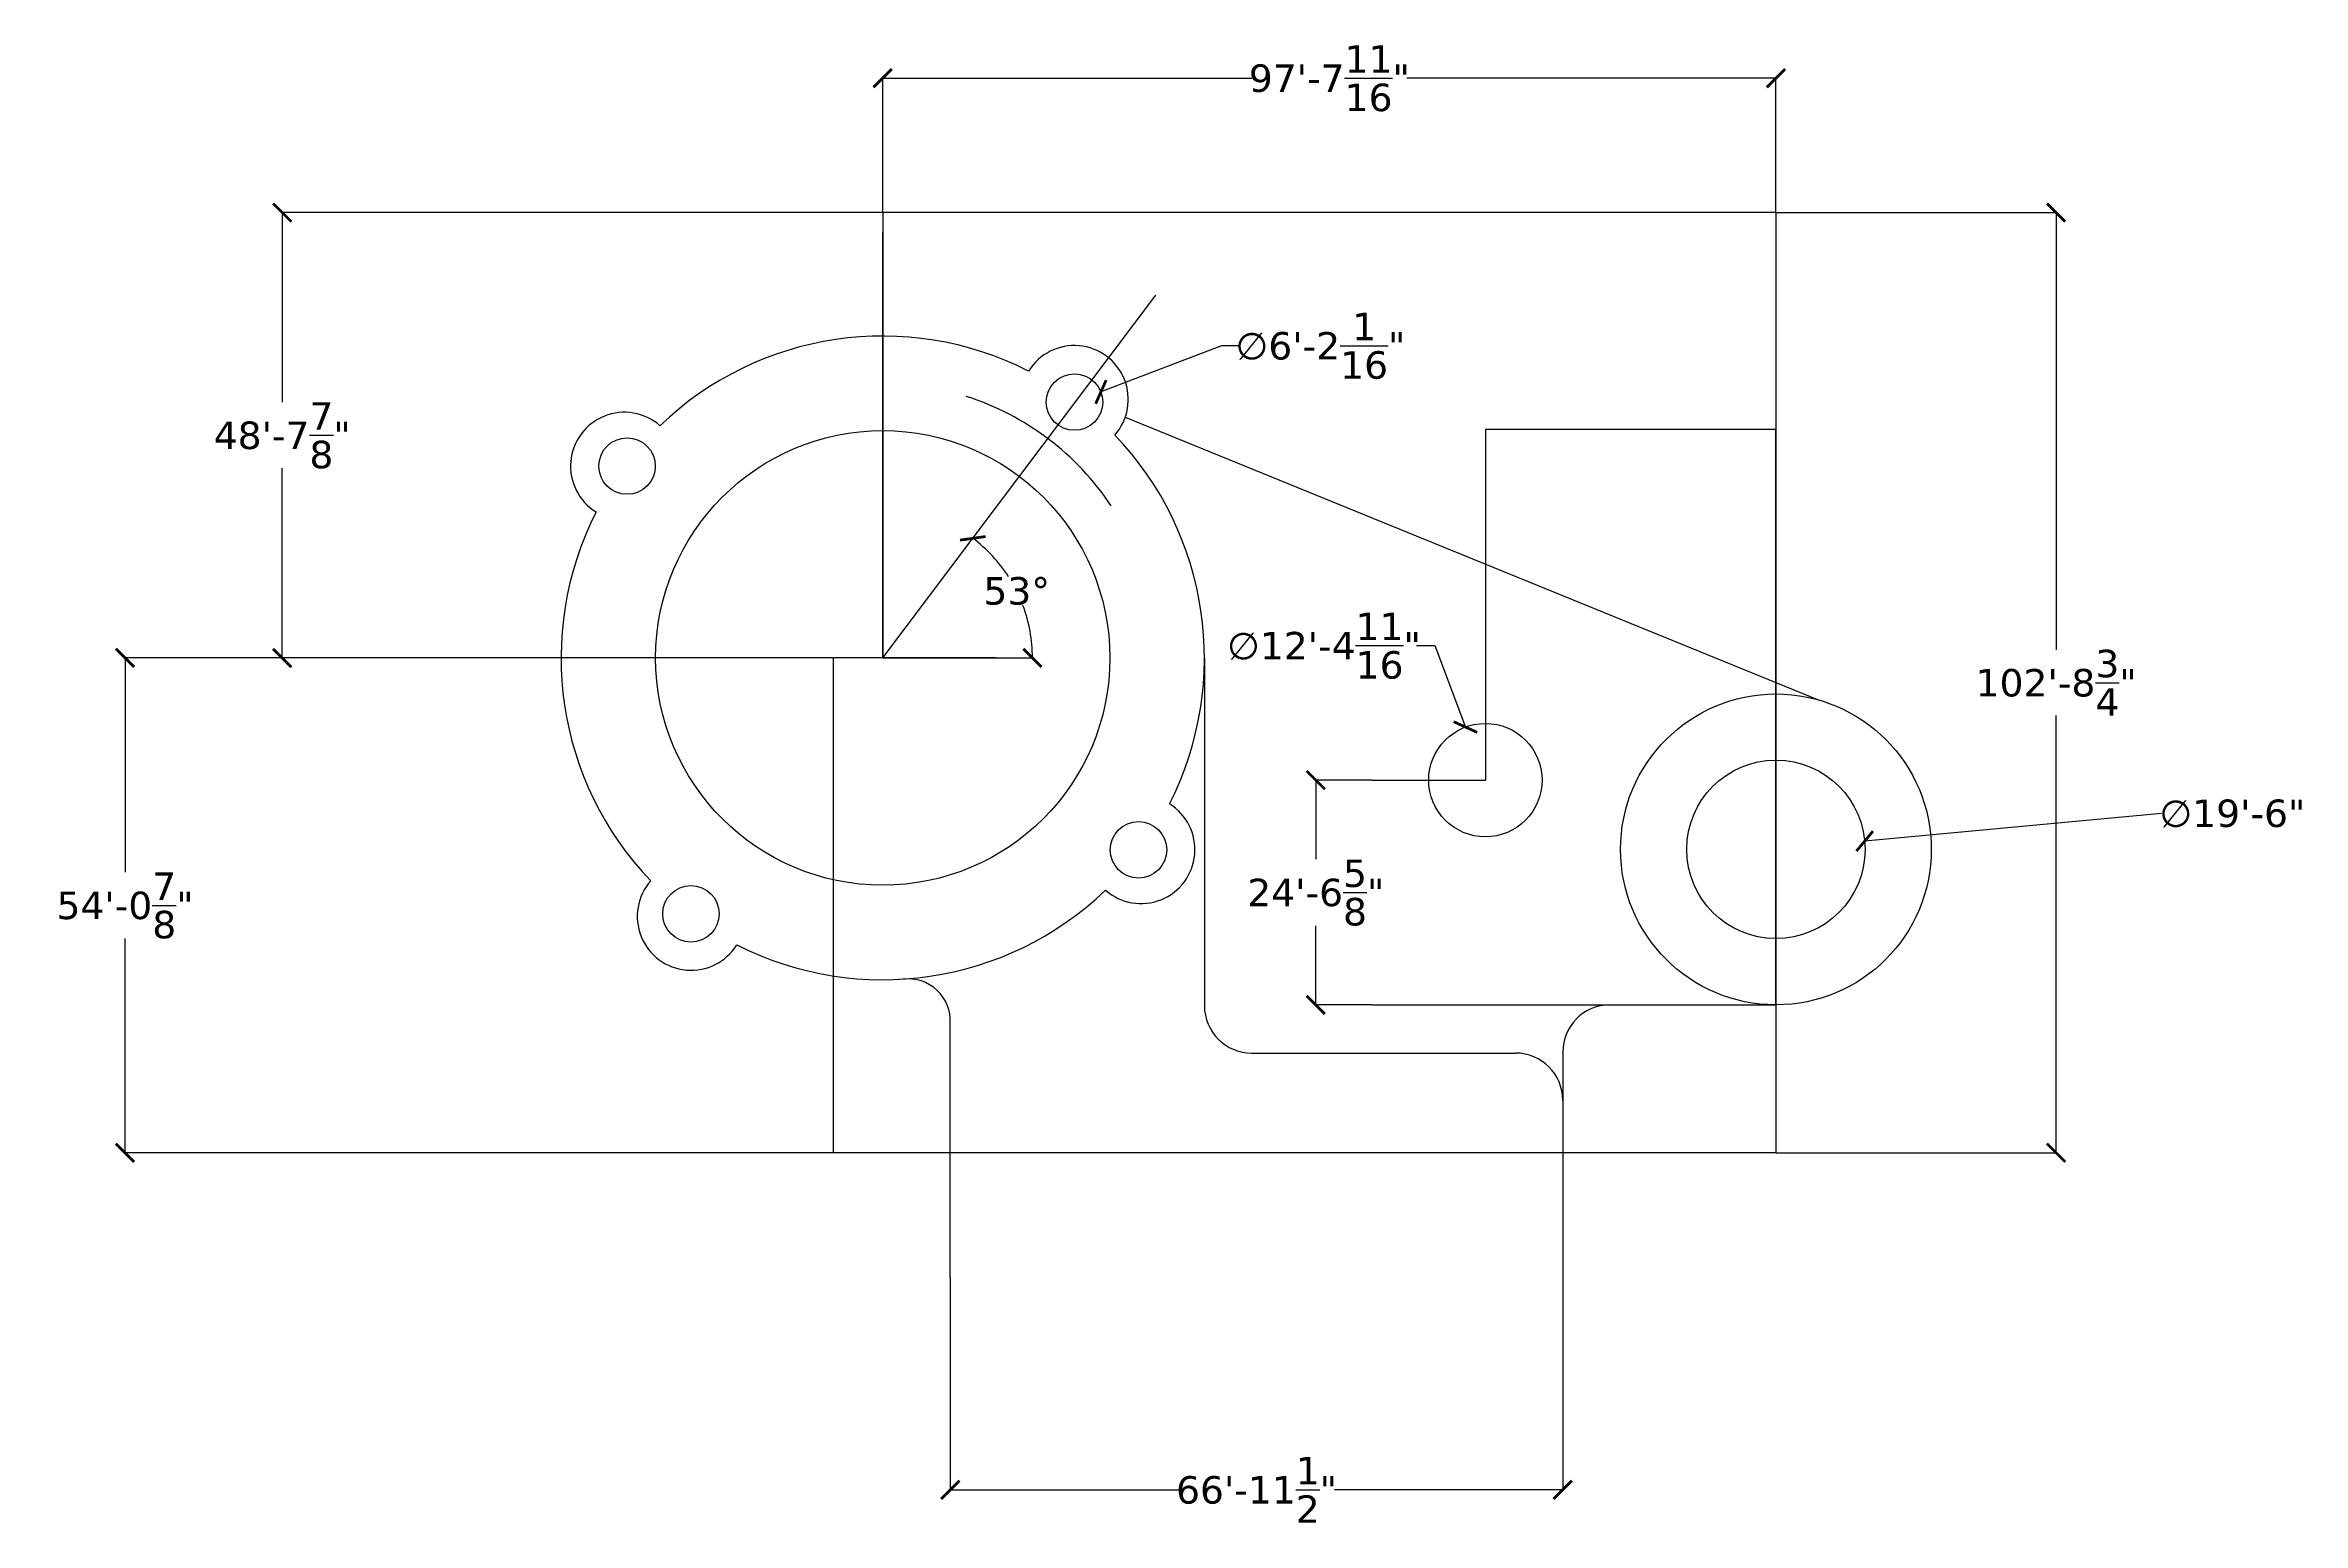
# Model space of a CAD drawing. Header units: inches. Extents: x -967 to 1995, y -536 to 1401.
import ezdxf

# ---------------------------------------------------------------- set-up
doc = ezdxf.new("R2010")
doc.units = ezdxf.units.IN
doc.header["$MEASUREMENT"] = 0
doc.styles.get("Standard").update_dxf_attribs({"font": 'verdana.ttf', "height": 36})
doc.dimstyles.new('CUSTOM', dxfattribs={"dimtxt": 12, "dimasz": 24, "dimexe": 0.18, "dimexo": 0.0625, "dimgap": 0.09, "dimtad": 0, "dimtih": 1, "dimtoh": 1, "dimdec": 4, "dimzin": 0, "dimdsep": 46, "dimlunit": 4, "dimtxsty": 'Standard', "dimblk": 'ARCHTICK', "dimcen": 0.09, "dimadec": 0, "dimazin": 0, "dimtfac": 1, "dimtdec": 4, "dimtofl": 0, "dimtmove": 0, "dimatfit": 3, "dimldrblk": 'ARCHTICK', "dimfxl": 0, "dimtolj": 1, "dimtzin": 0, "dimarcsym": 0})

# ---------------------------------------------------------------- blocks, each defined once
blk = doc.blocks.new('_ArchTick')
at = {"color": 0, "linetype": 'ByBlock', "const_width": 0.15}
blk.add_lwpolyline([(-0.5, -0.5), (0.5, 0.5)], dxfattribs=at)
blk = doc.blocks.new('*D6')
at = {"color": 0, "lineweight": -2}
for p, q in [((132.2, 1181.6), (132.2, 1357.9)), ((132.2, 1357.7), (616.5, 1357.7)), ((1303.9, 1357.7), (819.6, 1357.7)), ((1303.9, 1181.6), (1303.9, 1357.9))]:
    blk.add_line(p, q, dxfattribs=at)
at = {"layer": 'Defpoints', "color": 0}
for p in [(1303.9, 1357.7), (132.2, 1181.5), (1303.9, 1181.5)]:
    blk.add_point(p, dxfattribs=at)
at = {"color": 0, "lineweight": -2, "xscale": 24, "yscale": 24, "zscale": 24, "rotation": 180}
blk.add_blockref('_ArchTick', (132.2, 1357.7), dxfattribs=at)
at = {"color": 0, "lineweight": -2, "xscale": 24, "yscale": 24, "zscale": 24}
blk.add_blockref('_ArchTick', (1303.9, 1357.7), dxfattribs=at)
at = {"color": 0, "insert": (718.1, 1357.7), "char_height": 36, "attachment_point": 5}
blk.add_mtext('\\A1;97\'-7{\\H1.000000x;\\S11/16;}"', dxfattribs=at)
blk = doc.blocks.new('*D7')
at = {"color": 0, "lineweight": -2}
for p, q in [((1304, 1181.5), (1671.7, 1181.5)), ((1671.5, 1181.5), (1671.5, 608.4)), ((1671.5, -51.2), (1671.5, 521.9)), ((1304, -51.2), (1671.7, -51.2))]:
    blk.add_line(p, q, dxfattribs=at)
at = {"layer": 'Defpoints', "color": 0}
for p in [(1303.9, 1181.5), (1303.9, -51.2), (1671.5, -51.2)]:
    blk.add_point(p, dxfattribs=at)
at = {"color": 0, "lineweight": -2, "xscale": 24, "yscale": 24, "zscale": 24}
for p, rotation in [((1671.5, 1181.5), 90), ((1671.5, -51.2), 270)]:
    blk.add_blockref('_ArchTick', p, dxfattribs=dict(at, rotation=rotation))
at = {"color": 0, "insert": (1671.5, 565.1), "char_height": 36, "attachment_point": 5}
blk.add_mtext('\\A1;102\'-8{\\H1.000000x;\\S3/4;}"', dxfattribs=at)
blk = doc.blocks.new('*D8')
at = {"color": 0, "lineweight": -2}
for p, q in [((773.9, 437.4), (700.1, 437.4)), ((700.3, 437.4), (700.3, 333.7)), ((700.3, 142.7), (700.3, 246.4)), ((773.9, 142.7), (700.1, 142.7))]:
    blk.add_line(p, q, dxfattribs=at)
at = {"layer": 'Defpoints', "color": 0}
for p in [(773.9, 437.4), (700.3, 142.7), (773.9, 142.7)]:
    blk.add_point(p, dxfattribs=at)
at = {"color": 0, "lineweight": -2, "xscale": 24, "yscale": 24, "zscale": 24}
for p, rotation in [((700.3, 437.4), 90), ((700.3, 142.7), 270)]:
    blk.add_blockref('_ArchTick', p, dxfattribs=dict(at, rotation=rotation))
at = {"color": 0, "insert": (700.3, 290.1), "char_height": 36, "attachment_point": 5}
blk.add_mtext('\\A1;24\'-6{\\H1.000000x;\\S5/8;}"', dxfattribs=at)
blk = doc.blocks.new('*D9')
at = {"color": 0, "lineweight": -2}
for p, q in [((132.2, 1181.5), (-655.8, 1181.5)), ((-655.6, 1181.5), (-655.6, 932.9)), ((-655.6, 597.6), (-655.6, 846.2)), ((132.2, 597.6), (-655.8, 597.6))]:
    blk.add_line(p, q, dxfattribs=at)
at = {"layer": 'Defpoints', "color": 0}
for p in [(132.2, 1181.5), (-655.6, 597.6), (132.2, 597.6)]:
    blk.add_point(p, dxfattribs=at)
at = {"color": 0, "lineweight": -2, "xscale": 24, "yscale": 24, "zscale": 24}
for p, rotation in [((-655.6, 1181.5), 90), ((-655.6, 597.6), 270)]:
    blk.add_blockref('_ArchTick', p, dxfattribs=dict(at, rotation=rotation))
at = {"color": 0, "insert": (-655.6, 889.5), "char_height": 36, "attachment_point": 5}
blk.add_mtext('\\A1;48\'-7{\\H1.000000x;\\S7/8;}"', dxfattribs=at)
blk = doc.blocks.new('*D10')
at = {"color": 0, "lineweight": -2}
for p, q in [((67, 597.6), (-862, 597.6)), ((-861.8, 597.6), (-861.8, 316.5)), ((-861.8, -51.2), (-861.8, 229.9)), ((67, -51.2), (-862, -51.2))]:
    blk.add_line(p, q, dxfattribs=at)
at = {"layer": 'Defpoints', "color": 0}
for p in [(67, 597.6), (-861.8, -51.2), (67, -51.2)]:
    blk.add_point(p, dxfattribs=at)
at = {"color": 0, "lineweight": -2, "xscale": 24, "yscale": 24, "zscale": 24}
for p, rotation in [((-861.8, 597.6), 90), ((-861.8, -51.2), 270)]:
    blk.add_blockref('_ArchTick', p, dxfattribs=dict(at, rotation=rotation))
at = {"color": 0, "insert": (-861.8, 273.2), "char_height": 36, "attachment_point": 5}
blk.add_mtext('\\A1;54\'-0{\\H1.000000x;\\S7/8;}"', dxfattribs=at)
blk = doc.blocks.new('*D11')
at = {"color": 0, "lineweight": -2}
for p, q in [((220.8, -214.7), (220.8, -493.3)), ((1024.3, -214.7), (1024.3, -493.3)), ((220.8, -493.1), (520.2, -493.1)), ((1024.3, -493.1), (725, -493.1))]:
    blk.add_line(p, q, dxfattribs=at)
at = {"layer": 'Defpoints', "color": 0}
for p in [(220.8, -214.6), (1024.3, -214.6), (1024.3, -493.1)]:
    blk.add_point(p, dxfattribs=at)
at = {"color": 0, "lineweight": -2, "xscale": 24, "yscale": 24, "zscale": 24, "rotation": 180}
blk.add_blockref('_ArchTick', (220.8, -493.1), dxfattribs=at)
at = {"color": 0, "lineweight": -2, "xscale": 24, "yscale": 24, "zscale": 24}
blk.add_blockref('_ArchTick', (1024.3, -493.1), dxfattribs=at)
at = {"color": 0, "insert": (622.6, -493.1), "char_height": 36, "attachment_point": 5}
blk.add_mtext('\\A1;66\'-11{\\H1.000000x;\\S1/2;}"', dxfattribs=at)
blk = doc.blocks.new('*D12')
at = {"color": 0, "lineweight": -2}
for p, q in [((832.4, 613.7), (856.4, 613.7)), ((856.4, 613.7), (896.6, 507)), ((922.7, 437.4), (922.8, 437.4)), ((922.8, 437.3), (922.8, 437.5))]:
    blk.add_line(p, q, dxfattribs=at)
at = {"layer": 'Defpoints', "color": 0}
for p in [(896.6, 507), (948.9, 367.8)]:
    blk.add_point(p, dxfattribs=at)
at = {"color": 0, "lineweight": -2, "xscale": 24, "yscale": 24, "zscale": 24, "rotation": 290.6147936021414}
blk.add_blockref('_ArchTick', (896.6, 507), dxfattribs=at)
at = {"color": 0, "insert": (711, 613.7), "char_height": 36, "attachment_point": 5}
blk.add_mtext('\\A1;∅12\'-4{\\H1.000000x;\\S11/16;}"', dxfattribs=at)
blk = doc.blocks.new('*D13')
at = {"color": 0, "lineweight": -2}
for p, q in [((576.7, 1006.9), (418.4, 946.3)), ((600.7, 1006.9), (576.7, 1006.9)), ((383.7, 933), (383.9, 933)), ((383.8, 932.9), (383.8, 933.1))]:
    blk.add_line(p, q, dxfattribs=at)
at = {"layer": 'Defpoints', "color": 0}
for p in [(349.2, 919.8), (418.4, 946.3)]:
    blk.add_point(p, dxfattribs=at)
at = {"color": 0, "lineweight": -2, "xscale": 24, "yscale": 24, "zscale": 24, "rotation": 200.9624578333492}
blk.add_blockref('_ArchTick', (418.4, 946.3), dxfattribs=at)
at = {"color": 0, "insert": (706.4, 1006.9), "char_height": 36, "attachment_point": 5}
blk.add_mtext('\\A1;∅6\'-2{\\H1.000000x;\\S1/16;}"', dxfattribs=at)
blk = doc.blocks.new('*D14')
at = {"color": 0, "lineweight": -2}
for p, q in [((1809.7, 393.6), (1420.4, 357.4)), ((1303.8, 346.5), (1304, 346.5)), ((1303.9, 346.5), (1303.9, 346.6))]:
    blk.add_line(p, q, dxfattribs=at)
at = {"layer": 'Defpoints', "color": 0}
for p in [(1420.4, 357.4), (1187.4, 335.7)]:
    blk.add_point(p, dxfattribs=at)
at = {"color": 0, "lineweight": -2, "xscale": 24, "yscale": 24, "zscale": 24, "rotation": 185.3101423450051}
blk.add_blockref('_ArchTick', (1420.4, 357.4), dxfattribs=at)
at = {"color": 0, "insert": (1902.7, 393.6), "char_height": 36, "attachment_point": 5}
blk.add_mtext('\\A1;∅19\'-6"', dxfattribs=at)
blk = doc.blocks.new('*D15')
at = {"color": 0, "lineweight": -2}
blk.add_line((281.1, 597.6), (328.8, 597.6), dxfattribs=at)
for start, end in [(32.8285, 53), (0, 20.5038)]:
    blk.add_arc((132.2, 597.6), 196.4, start, end, dxfattribs=at)
at = {"layer": 'Defpoints', "color": 0}
for p in [(490.5, 1073.1), (319.4, 657.2), (132.2, 597.6), (132.2, 597.6), (281.1, 597.6)]:
    blk.add_point(p, dxfattribs=at)
at = {"color": 0, "lineweight": -2, "xscale": 24, "yscale": 24, "zscale": 24}
for p, rotation in [((250.4, 754.4), 143), ((328.6, 597.6), 270)]:
    blk.add_blockref('_ArchTick', p, dxfattribs=dict(at, rotation=rotation))
at = {"color": 0, "insert": (308, 685.2), "char_height": 36, "attachment_point": 5}
blk.add_mtext('\\A1;53°', dxfattribs=at)

msp = doc.modelspace()

# ---------------------------------------------------------------- linework, layer by layer
for p, q in [((132.22251, 1181.49312), (132.22251, 597.59959)), ((1303.89965, 1181.49312), (132.22251, 1181.49312)), ((132.22251, 597.59959), (132.22251, 1155.72737)), ((132.22251, 597.59959), (132.22251, 1155.72737)), ((1303.89965, 1181.49312), (1303.89965, -51.24754)), ((132.22251, 597.59959), (490.50483, 1073.0563)), ((450.3055, 913.1368), (1360.82677, 542.24205)), ((922.75235, 897.92413), (922.75235, 437.37156)), ((1303.89965, 897.1448), (922.75235, 897.1448)), ((1303.89965, 142.74172), (1303.89965, 897.1448)), ((132.22251, 597.59959), (67.04966, 597.59959)), ((67.04966, 597.59959), (67.04966, -51.24754)), ((132.22251, 597.59959), (281.05658, 597.59959)), ((281.05658, 597.59959), (132.22251, 597.59959)), ((554.21306, 597.59959), (554.21306, 141.57643)), ((773.91828, 437.37156), (922.75235, 437.37156)), ((220.84552, -214.63067), (220.84552, 118.65791)), ((773.91828, 142.74172), (1303.89965, 142.74172)), ((616.22726, 79.56223), (962.32442, 79.56223)), ((1024.33862, 80.72752), (1024.33862, -214.63067)), ((1303.89965, -51.24754), (67.04966, -51.24754))]:
    msp.add_line(p, q)
for centre, radius in [((383.80524, 933.03856), 37.02899), ((132.22251, 597.59959), 297.96216), ((-203.21647, 849.18233), 37.02899), ((1303.89965, 346.54782), 203.8061), ((922.75235, 437.37156), 74.33844), ((1303.89965, 346.54782), 116.98623), ((467.66148, 346.01685), 37.02899), ((-119.36023, 262.16062), 37.02899)]:
    msp.add_circle(centre, radius)
for centre, radius, start, end in [((132.22251, 597.59959), 421.99056, 63.03477396, 133.82780303), ((383.63873, 936.51833), 70.6481, 318.62954576, 148.23303122), ((-206.69623, 849.01581), 70.6481, 48.62954576, 238.23303122), ((132.22251, 597.59959), 359.97636, 33.62362528, 72.28348025), ((132.22251, 597.59959), 421.99056, 333.03477396, 43.82780303), ((132.22251, 597.59959), 421.99056, 153.03477396, 223.82780303), ((471.14124, 346.18337), 70.6481, 228.62954576, 58.23303122), ((-119.19372, 258.68085), 70.6481, 138.62954576, 328.23303122), ((132.22251, 597.59959), 421.99056, 243.03477396, 313.82780303), ((165.49921, 121.41982), 55.41517, 357.14317612, 96.59956325), ((616.22726, 141.57643), 62.0142, 180, 270), ((1086.35282, 80.72752), 62.0142, 90, 180), ((962.32442, 17.54804), 62.0142, 0, 90)]:
    msp.add_arc(centre, radius, start, end)

# ---------------------------------------------------------------- dimensions: what is measured, and where the dimension line sits
at = {"color": 0}
dim = msp.add_linear_dim(base=(1303.89965, 1357.74824), p1=(132.22251, 1181.49312), p2=(1303.89965, 1181.49312), dimstyle='CUSTOM', dxfattribs=at)
dim.commit()
dim.dimension.update_dxf_attribs({"geometry": '*D6', "text_midpoint": (718.06108, 1357.74824)})
for base, p1, p2, picture, middle in [((-655.59543, 597.59959), (132.22251, 1181.49312), (132.22251, 597.59959), '*D9', (-655.59543, 889.54636)), ((-861.79562, -51.24754), (67.04966, 597.59959), (67.04966, -51.24754), '*D10', (-861.79562, 273.17603)), ((700.29927, 142.74172), (773.91828, 437.37156), (773.91828, 142.74172), '*D8', (700.29927, 290.05664))]:
    dim = msp.add_linear_dim(base=base, p1=p1, p2=p2, angle=90, dimstyle='CUSTOM')
    dim.commit()
    dim.dimension.update_dxf_attribs({"geometry": picture, "text_midpoint": middle})
dim = msp.add_linear_dim(base=(1671.49826, -51.24754), p1=(1303.89965, 1181.49312), p2=(1303.89965, -51.24754), angle=90, dimstyle='CUSTOM', dxfattribs=at)
dim.commit()
dim.dimension.update_dxf_attribs({"geometry": '*D7', "text_midpoint": (1671.49826, 565.12279)})
dim = msp.add_angular_dim_2l(base=(319.35249, 657.20045), line1=((132.22251, 597.59959), (490.50483, 1073.0563)), line2=((281.05658, 597.59959), (132.22251, 597.59959)), dimstyle='CUSTOM')
dim.commit()
dim.dimension.update_dxf_attribs({"geometry": '*D15', "text_midpoint": (307.98062, 685.22936)})
for p1, p2, picture, middle in [((349.22702, 919.79121), (418.38347, 946.28591), '*D13', (706.392, 1006.92015)), ((948.92568, 367.79311), (896.57903, 506.95001), '*D12', (710.95173, 613.6752)), ((1187.41549, 335.72111), (1420.38381, 357.37453), '*D14', (1809.66928, 393.55695))]:
    dim = msp.add_diameter_dim_2p(p1=p1, p2=p2, dimstyle='CUSTOM')
    dim.commit()
    dim.dimension.update_dxf_attribs({"geometry": picture, "text_midpoint": middle, "dimtype": 163})
dim = msp.add_linear_dim(base=(1024.33862, -493.13886), p1=(220.84552, -214.63067), p2=(1024.33862, -214.63067), dimstyle='CUSTOM')
dim.commit()
dim.dimension.update_dxf_attribs({"geometry": '*D11', "text_midpoint": (622.59207, -493.13886)})

doc.saveas('drawing.dxf')
